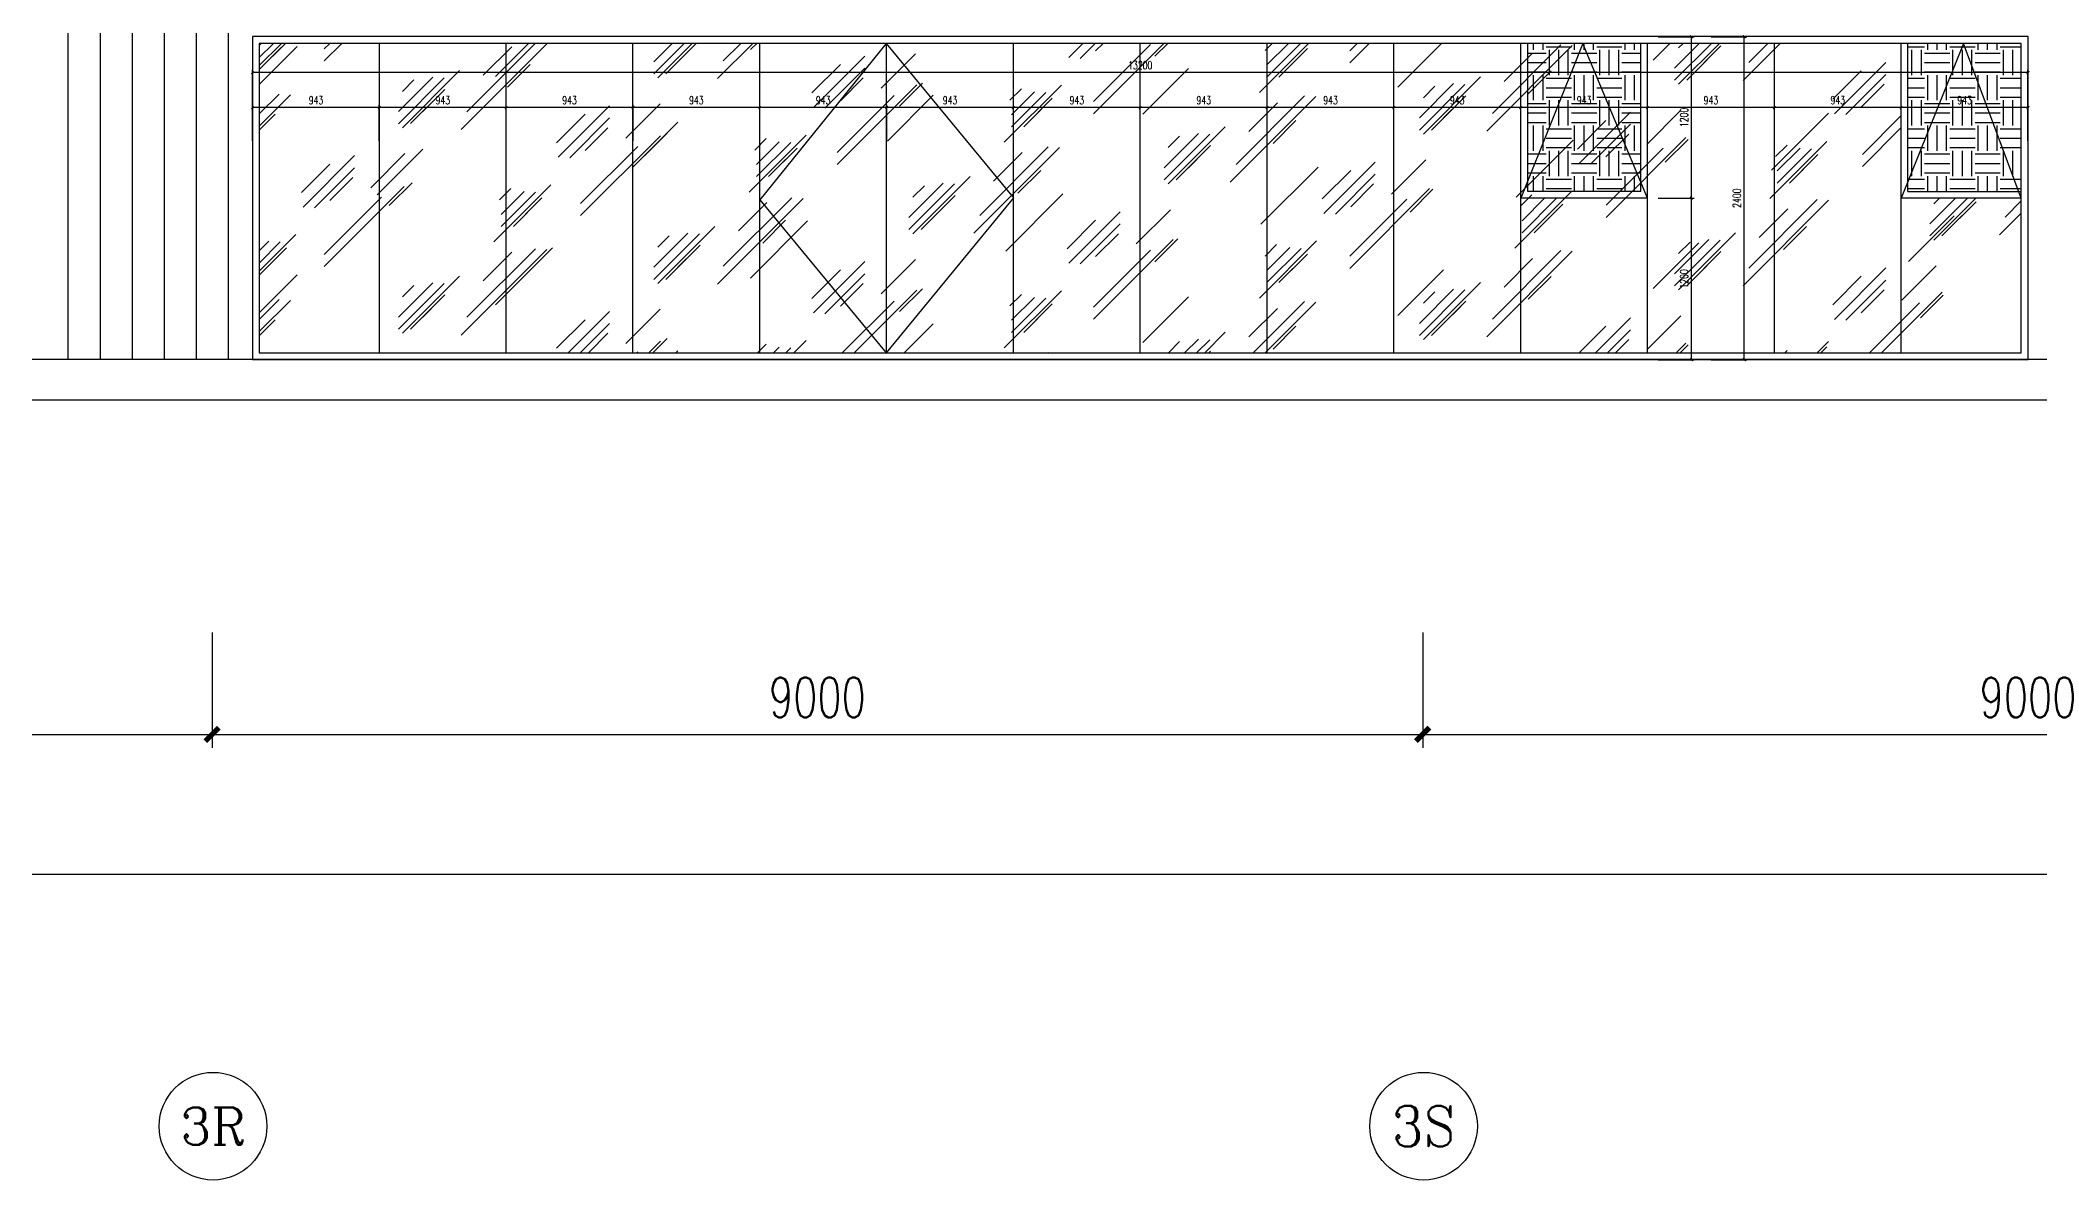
# Model space of a CAD drawing. Extents: x -2377130 to 293730, y -2 to 754590.
# Drawn here: x 117239 to 132101, y 511142 to 519612 of the extents above; entities that cross this region are included whole.
import ezdxf
from ezdxf.enums import TextEntityAlignment as Align

# ---------------------------------------------------------------- set-up
doc = ezdxf.new("R2010")
doc.units = 0
doc.header["$LTSCALE"] = 1000
doc.header["$MEASUREMENT"] = 0
doc.linetypes.add('__DASH', pattern=[0.35, 0.25, -0.1])
doc.linetypes.add('DOTE', pattern=[2.42, 2, -0.2, 0.02, -0.2])
doc.layers.get('Defpoints').update_dxf_attribs({"color": 210})
for name, color, linetype in [('A-AXIS-D', 1, 'Continuous'), ('A-AXIS-DOTE', 14, 'DOTE'), ('A-HATCH-2', 251, 'Continuous'), ('A-LIN-V', 9, 'Continuous'), ('A-WINDOW', 140, 'Continuous'), ('A-门窗表显示尺寸', 160, 'Continuous'), ('AS-WALL', 40, 'Continuous'), ('PUB_TEXT', 7, 'Continuous'), ('SPACE_HATCH', 8, 'Continuous')]:
    doc.layers.add(name, color=color, linetype=linetype)
doc.layers.add('A-WALL-HATCH', color=8, linetype='Continuous', lineweight=13)
doc.styles.add('_TCH_AXIS', font='COMPLEX', dxfattribs={"bigfont": 'GBCBIG'})
doc.styles.add('_TCH_DIM_T3', font='SIMPLEX', dxfattribs={"width": 0.705882, "bigfont": 'GBCBIG'})
doc.styles.add('A-DIM_T3', font='SIMPLEX', dxfattribs={"width": 0.705882, "bigfont": 'GBCBIG'})
doc.dimstyles.new('_TCH_ARCH&&100', dxfattribs={"dimtxt": 297.5, "dimasz": 100, "dimexe": 100, "dimexo": 100, "dimgap": 126.25, "dimtad": 1, "dimdec": 0, "dimzin": 0, "dimdsep": 46, "dimtxsty": '_TCH_DIM_T3', "dimblk": 'ARCHTICK', "dimcen": 0.09, "dimclrt": 7, "dimazin": 2, "dimtfac": 1, "dimtdec": 0, "dimtix": 1, "dimtmove": 2, "dimatfit": 3, "dimfxl": 0, "dimtolj": 1, "dimtzin": 0, "dimarcsym": 0})
doc.dimstyles.new('A-DIM&&20', dxfattribs={"dimtxt": 59.5, "dimasz": 20, "dimexe": 20, "dimexo": 20, "dimgap": 25.25, "dimtad": 1, "dimdec": 0, "dimzin": 0, "dimdsep": 46, "dimtxsty": 'A-DIM_T3', "dimblk": 'ARCHTICK', "dimcen": 0.09, "dimclrt": 7, "dimazin": 2, "dimtfac": 1, "dimtdec": 0, "dimtix": 1, "dimtmove": 2, "dimatfit": 3, "dimfxl": 0, "dimtolj": 1, "dimtzin": 0, "dimarcsym": 0})
pattern_1 = [(0, (0, 0), (187.5, 187.5), [187.5, -187.5]), (0, (0, 70.31), (187.5, 187.5), [187.5, -187.5]), (0, (0, 140.62), (187.5, 187.5), [187.5, -187.5]), (90, (23.44, 164.06), (-187.5, 187.5), [187.5, -187.5]), (90, (93.75, 164.06), (-187.5, 187.5), [187.5, -187.5]), (90, (164.06, 164.06), (-187.5, 187.5), [187.5, -187.5])]

# ---------------------------------------------------------------- blocks, each defined once
blk = doc.blocks.new('_ArchTick')
at = {"color": 0, "linetype": 'ByBlock', "const_width": 0.4}
blk.add_lwpolyline([(-0.5, -0.5), (0.5, 0.5)], dxfattribs=at)
blk = doc.blocks.new('*D1877')
at = {"layer": 'A-AXIS-D', "color": 0, "lineweight": -2}
for p, q in [((-17281, 515211), (-17281, 513313)), ((168419, 515211), (168419, 513313)), ((-17281, 513413), (168419, 513413))]:
    blk.add_line(p, q, dxfattribs=at)
at = {"layer": 'Defpoints', "color": 0}
for p in [(-17281, 515311), (168419, 515311), (168419, 513413)]:
    blk.add_point(p, dxfattribs=at)
at = {"layer": 'A-AXIS-D', "color": 0, "lineweight": -2, "xscale": 100, "yscale": 100, "zscale": 100, "rotation": 180}
blk.add_blockref('_ArchTick', (-17281, 513413), dxfattribs=at)
at = {"layer": 'A-AXIS-D', "color": 0, "lineweight": -2, "xscale": 100, "yscale": 100, "zscale": 100}
blk.add_blockref('_ArchTick', (168419, 513413), dxfattribs=at)
at = {"layer": 'A-AXIS-D', "color": 7, "insert": (75569, 513688), "char_height": 297.5, "attachment_point": 5, "style": '_TCH_DIM_T3'}
blk.add_mtext('\\A1;185700', dxfattribs=at)
blk = doc.blocks.new('*D1872')
at = {"layer": 'A-AXIS-D', "color": 0, "lineweight": -2}
for p, q in [((127519, 515211), (127519, 514353)), ((136519, 515211), (136519, 514353)), ((127519, 514453), (136519, 514453))]:
    blk.add_line(p, q, dxfattribs=at)
at = {"layer": 'Defpoints', "color": 0}
for p in [(127519, 515311), (136519, 515311), (136519, 514453)]:
    blk.add_point(p, dxfattribs=at)
at = {"layer": 'A-AXIS-D', "color": 0, "lineweight": -2, "xscale": 100, "yscale": 100, "zscale": 100, "rotation": 180}
blk.add_blockref('_ArchTick', (127519, 514453), dxfattribs=at)
at = {"layer": 'A-AXIS-D', "color": 0, "lineweight": -2, "xscale": 100, "yscale": 100, "zscale": 100}
blk.add_blockref('_ArchTick', (136519, 514453), dxfattribs=at)
at = {"layer": 'A-AXIS-D', "color": 7, "insert": (132019, 514728), "char_height": 297.5, "attachment_point": 5, "style": '_TCH_DIM_T3'}
blk.add_mtext('\\A1;9000', dxfattribs=at)
blk = doc.blocks.new('*D1871')
at = {"layer": 'A-AXIS-D', "color": 0, "lineweight": -2}
for p, q in [((118519, 515211), (118519, 514353)), ((127519, 515211), (127519, 514353)), ((118519, 514453), (127519, 514453))]:
    blk.add_line(p, q, dxfattribs=at)
at = {"layer": 'Defpoints', "color": 0}
for p in [(118519, 515311), (127519, 515311), (127519, 514453)]:
    blk.add_point(p, dxfattribs=at)
at = {"layer": 'A-AXIS-D', "color": 0, "lineweight": -2, "xscale": 100, "yscale": 100, "zscale": 100, "rotation": 180}
blk.add_blockref('_ArchTick', (118519, 514453), dxfattribs=at)
at = {"layer": 'A-AXIS-D', "color": 0, "lineweight": -2, "xscale": 100, "yscale": 100, "zscale": 100}
blk.add_blockref('_ArchTick', (127519, 514453), dxfattribs=at)
at = {"layer": 'A-AXIS-D', "color": 7, "insert": (123019, 514728), "char_height": 297.5, "attachment_point": 5, "style": '_TCH_DIM_T3'}
blk.add_mtext('\\A1;9000', dxfattribs=at)
blk = doc.blocks.new('*D1870')
at = {"layer": 'A-AXIS-D', "color": 0, "lineweight": -2}
for p, q in [((109519, 515211), (109519, 514353)), ((118519, 515211), (118519, 514353)), ((109519, 514453), (118519, 514453))]:
    blk.add_line(p, q, dxfattribs=at)
at = {"layer": 'Defpoints', "color": 0}
for p in [(109519, 515311), (118519, 515311), (118519, 514453)]:
    blk.add_point(p, dxfattribs=at)
at = {"layer": 'A-AXIS-D', "color": 0, "lineweight": -2, "xscale": 100, "yscale": 100, "zscale": 100, "rotation": 180}
blk.add_blockref('_ArchTick', (109519, 514453), dxfattribs=at)
at = {"layer": 'A-AXIS-D', "color": 0, "lineweight": -2, "xscale": 100, "yscale": 100, "zscale": 100}
blk.add_blockref('_ArchTick', (118519, 514453), dxfattribs=at)
at = {"layer": 'A-AXIS-D', "color": 7, "insert": (114019, 514728), "char_height": 297.5, "attachment_point": 5, "style": '_TCH_DIM_T3'}
blk.add_mtext('\\A1;9000', dxfattribs=at)
blk = doc.blocks.new('*D1716')
at = {"layer": 'A-门窗表显示尺寸', "color": 0, "lineweight": -2}
for p, q in [((118819, 519123), (118819, 519390)), ((132019, 519370), (118819, 519370)), ((132019, 519123), (132019, 519390))]:
    blk.add_line(p, q, dxfattribs=at)
at = {"layer": 'Defpoints', "color": 0}
for p in [(118819, 519370), (118819, 519103), (132019, 519103)]:
    blk.add_point(p, dxfattribs=at)
at = {"layer": 'A-门窗表显示尺寸', "color": 0, "lineweight": -2, "xscale": 20, "yscale": 20, "zscale": 20, "rotation": 180}
blk.add_blockref('_ArchTick', (118819, 519370), dxfattribs=at)
at = {"layer": 'A-门窗表显示尺寸', "color": 0, "lineweight": -2, "xscale": 20, "yscale": 20, "zscale": 20}
blk.add_blockref('_ArchTick', (132019, 519370), dxfattribs=at)
at = {"layer": 'A-门窗表显示尺寸', "color": 7, "insert": (125419, 519425), "char_height": 59.5, "attachment_point": 5, "style": 'A-DIM_T3'}
blk.add_mtext('\\A1;13200', dxfattribs=at)
blk = doc.blocks.new('*D1717')
at = {"layer": 'A-门窗表显示尺寸', "color": 0, "lineweight": -2}
for p, q in [((129663, 519637), (129930, 519637)), ((129910, 517237), (129910, 519637)), ((129663, 517237), (129930, 517237))]:
    blk.add_line(p, q, dxfattribs=at)
at = {"layer": 'Defpoints', "color": 0}
for p in [(129643, 519637), (129910, 519637), (129643, 517237)]:
    blk.add_point(p, dxfattribs=at)
at = {"layer": 'A-门窗表显示尺寸', "color": 0, "lineweight": -2, "xscale": 20, "yscale": 20, "zscale": 20}
for p, rotation in [((129910, 519637), 90), ((129910, 517237), 270)]:
    blk.add_blockref('_ArchTick', p, dxfattribs=dict(at, rotation=rotation))
at = {"layer": 'A-门窗表显示尺寸', "color": 7, "insert": (129855, 518437), "char_height": 59.5, "attachment_point": 5, "rotation": 90, "style": 'A-DIM_T3'}
blk.add_mtext('\\A1;2400', dxfattribs=at)
blk = doc.blocks.new('*D1718')
at = {"layer": 'A-门窗表显示尺寸', "color": 0, "lineweight": -2}
for p, q in [((118819, 518863), (118819, 519130)), ((119762, 518863), (119762, 519130)), ((119762, 519110), (118819, 519110))]:
    blk.add_line(p, q, dxfattribs=at)
at = {"layer": 'Defpoints', "color": 0}
for p in [(118819, 519110), (118819, 518843), (119762, 518843)]:
    blk.add_point(p, dxfattribs=at)
at = {"layer": 'A-门窗表显示尺寸', "color": 0, "lineweight": -2, "xscale": 20, "yscale": 20, "zscale": 20, "rotation": 180}
blk.add_blockref('_ArchTick', (118819, 519110), dxfattribs=at)
at = {"layer": 'A-门窗表显示尺寸', "color": 0, "lineweight": -2, "xscale": 20, "yscale": 20, "zscale": 20}
blk.add_blockref('_ArchTick', (119762, 519110), dxfattribs=at)
at = {"layer": 'A-门窗表显示尺寸', "color": 7, "insert": (119291, 519165), "char_height": 59.5, "attachment_point": 5, "style": 'A-DIM_T3'}
blk.add_mtext('\\A1;943', dxfattribs=at)
blk = doc.blocks.new('*D1719')
at = {"layer": 'A-门窗表显示尺寸', "color": 0, "lineweight": -2}
for p, q in [((119762, 518863), (119762, 519130)), ((120705, 518863), (120705, 519130)), ((120705, 519110), (119762, 519110))]:
    blk.add_line(p, q, dxfattribs=at)
at = {"layer": 'Defpoints', "color": 0}
for p in [(119762, 519110), (119762, 518843), (120705, 518843)]:
    blk.add_point(p, dxfattribs=at)
at = {"layer": 'A-门窗表显示尺寸', "color": 0, "lineweight": -2, "xscale": 20, "yscale": 20, "zscale": 20, "rotation": 180}
blk.add_blockref('_ArchTick', (119762, 519110), dxfattribs=at)
at = {"layer": 'A-门窗表显示尺寸', "color": 0, "lineweight": -2, "xscale": 20, "yscale": 20, "zscale": 20}
blk.add_blockref('_ArchTick', (120705, 519110), dxfattribs=at)
at = {"layer": 'A-门窗表显示尺寸', "color": 7, "insert": (120234, 519165), "char_height": 59.5, "attachment_point": 5, "style": 'A-DIM_T3'}
blk.add_mtext('\\A1;943', dxfattribs=at)
blk = doc.blocks.new('*D1706')
at = {"layer": 'A-门窗表显示尺寸', "color": 0, "lineweight": -2}
for p, q in [((120705, 518863), (120705, 519130)), ((121648, 518863), (121648, 519130)), ((121648, 519110), (120705, 519110))]:
    blk.add_line(p, q, dxfattribs=at)
at = {"layer": 'Defpoints', "color": 0}
for p in [(120705, 519110), (120705, 518843), (121648, 518843)]:
    blk.add_point(p, dxfattribs=at)
at = {"layer": 'A-门窗表显示尺寸', "color": 0, "lineweight": -2, "xscale": 20, "yscale": 20, "zscale": 20, "rotation": 180}
blk.add_blockref('_ArchTick', (120705, 519110), dxfattribs=at)
at = {"layer": 'A-门窗表显示尺寸', "color": 0, "lineweight": -2, "xscale": 20, "yscale": 20, "zscale": 20}
blk.add_blockref('_ArchTick', (121648, 519110), dxfattribs=at)
at = {"layer": 'A-门窗表显示尺寸', "color": 7, "insert": (121176, 519165), "char_height": 59.5, "attachment_point": 5, "style": 'A-DIM_T3'}
blk.add_mtext('\\A1;943', dxfattribs=at)
blk = doc.blocks.new('*D1707')
at = {"layer": 'A-门窗表显示尺寸', "color": 0, "lineweight": -2}
for p, q in [((121648, 518863), (121648, 519130)), ((122591, 518863), (122591, 519130)), ((122591, 519110), (121648, 519110))]:
    blk.add_line(p, q, dxfattribs=at)
at = {"layer": 'Defpoints', "color": 0}
for p in [(121648, 519110), (121648, 518843), (122591, 518843)]:
    blk.add_point(p, dxfattribs=at)
at = {"layer": 'A-门窗表显示尺寸', "color": 0, "lineweight": -2, "xscale": 20, "yscale": 20, "zscale": 20, "rotation": 180}
blk.add_blockref('_ArchTick', (121648, 519110), dxfattribs=at)
at = {"layer": 'A-门窗表显示尺寸', "color": 0, "lineweight": -2, "xscale": 20, "yscale": 20, "zscale": 20}
blk.add_blockref('_ArchTick', (122591, 519110), dxfattribs=at)
at = {"layer": 'A-门窗表显示尺寸', "color": 7, "insert": (122119, 519165), "char_height": 59.5, "attachment_point": 5, "style": 'A-DIM_T3'}
blk.add_mtext('\\A1;943', dxfattribs=at)
blk = doc.blocks.new('*D1708')
at = {"layer": 'A-门窗表显示尺寸', "color": 0, "lineweight": -2}
for p, q in [((122591, 518863), (122591, 519130)), ((123534, 518863), (123534, 519130)), ((123534, 519110), (122591, 519110))]:
    blk.add_line(p, q, dxfattribs=at)
at = {"layer": 'Defpoints', "color": 0}
for p in [(122591, 519110), (122591, 518843), (123534, 518843)]:
    blk.add_point(p, dxfattribs=at)
at = {"layer": 'A-门窗表显示尺寸', "color": 0, "lineweight": -2, "xscale": 20, "yscale": 20, "zscale": 20, "rotation": 180}
blk.add_blockref('_ArchTick', (122591, 519110), dxfattribs=at)
at = {"layer": 'A-门窗表显示尺寸', "color": 0, "lineweight": -2, "xscale": 20, "yscale": 20, "zscale": 20}
blk.add_blockref('_ArchTick', (123534, 519110), dxfattribs=at)
at = {"layer": 'A-门窗表显示尺寸', "color": 7, "insert": (123062, 519165), "char_height": 59.5, "attachment_point": 5, "style": 'A-DIM_T3'}
blk.add_mtext('\\A1;943', dxfattribs=at)
blk = doc.blocks.new('*D1709')
at = {"layer": 'A-门窗表显示尺寸', "color": 0, "lineweight": -2}
for p, q in [((123534, 518863), (123534, 519130)), ((124476, 518863), (124476, 519130)), ((124476, 519110), (123534, 519110))]:
    blk.add_line(p, q, dxfattribs=at)
at = {"layer": 'Defpoints', "color": 0}
for p in [(123534, 519110), (123534, 518843), (124476, 518843)]:
    blk.add_point(p, dxfattribs=at)
at = {"layer": 'A-门窗表显示尺寸', "color": 0, "lineweight": -2, "xscale": 20, "yscale": 20, "zscale": 20, "rotation": 180}
blk.add_blockref('_ArchTick', (123534, 519110), dxfattribs=at)
at = {"layer": 'A-门窗表显示尺寸', "color": 0, "lineweight": -2, "xscale": 20, "yscale": 20, "zscale": 20}
blk.add_blockref('_ArchTick', (124476, 519110), dxfattribs=at)
at = {"layer": 'A-门窗表显示尺寸', "color": 7, "insert": (124005, 519165), "char_height": 59.5, "attachment_point": 5, "style": 'A-DIM_T3'}
blk.add_mtext('\\A1;943', dxfattribs=at)
blk = doc.blocks.new('*D1710')
at = {"layer": 'A-门窗表显示尺寸', "color": 0, "lineweight": -2}
for p, q in [((124476, 518863), (124476, 519130)), ((125419, 518863), (125419, 519130)), ((125419, 519110), (124476, 519110))]:
    blk.add_line(p, q, dxfattribs=at)
at = {"layer": 'Defpoints', "color": 0}
for p in [(124476, 519110), (124476, 518843), (125419, 518843)]:
    blk.add_point(p, dxfattribs=at)
at = {"layer": 'A-门窗表显示尺寸', "color": 0, "lineweight": -2, "xscale": 20, "yscale": 20, "zscale": 20, "rotation": 180}
blk.add_blockref('_ArchTick', (124476, 519110), dxfattribs=at)
at = {"layer": 'A-门窗表显示尺寸', "color": 0, "lineweight": -2, "xscale": 20, "yscale": 20, "zscale": 20}
blk.add_blockref('_ArchTick', (125419, 519110), dxfattribs=at)
at = {"layer": 'A-门窗表显示尺寸', "color": 7, "insert": (124948, 519165), "char_height": 59.5, "attachment_point": 5, "style": 'A-DIM_T3'}
blk.add_mtext('\\A1;943', dxfattribs=at)
blk = doc.blocks.new('*D1711')
at = {"layer": 'A-门窗表显示尺寸', "color": 0, "lineweight": -2}
for p, q in [((125419, 518863), (125419, 519130)), ((126362, 518863), (126362, 519130)), ((126362, 519110), (125419, 519110))]:
    blk.add_line(p, q, dxfattribs=at)
at = {"layer": 'Defpoints', "color": 0}
for p in [(125419, 519110), (125419, 518843), (126362, 518843)]:
    blk.add_point(p, dxfattribs=at)
at = {"layer": 'A-门窗表显示尺寸', "color": 0, "lineweight": -2, "xscale": 20, "yscale": 20, "zscale": 20, "rotation": 180}
blk.add_blockref('_ArchTick', (125419, 519110), dxfattribs=at)
at = {"layer": 'A-门窗表显示尺寸', "color": 0, "lineweight": -2, "xscale": 20, "yscale": 20, "zscale": 20}
blk.add_blockref('_ArchTick', (126362, 519110), dxfattribs=at)
at = {"layer": 'A-门窗表显示尺寸', "color": 7, "insert": (125891, 519165), "char_height": 59.5, "attachment_point": 5, "style": 'A-DIM_T3'}
blk.add_mtext('\\A1;943', dxfattribs=at)
blk = doc.blocks.new('*D1712')
at = {"layer": 'A-门窗表显示尺寸', "color": 0, "lineweight": -2}
for p, q in [((126362, 518863), (126362, 519130)), ((127305, 518863), (127305, 519130)), ((127305, 519110), (126362, 519110))]:
    blk.add_line(p, q, dxfattribs=at)
at = {"layer": 'Defpoints', "color": 0}
for p in [(126362, 519110), (126362, 518843), (127305, 518843)]:
    blk.add_point(p, dxfattribs=at)
at = {"layer": 'A-门窗表显示尺寸', "color": 0, "lineweight": -2, "xscale": 20, "yscale": 20, "zscale": 20, "rotation": 180}
blk.add_blockref('_ArchTick', (126362, 519110), dxfattribs=at)
at = {"layer": 'A-门窗表显示尺寸', "color": 0, "lineweight": -2, "xscale": 20, "yscale": 20, "zscale": 20}
blk.add_blockref('_ArchTick', (127305, 519110), dxfattribs=at)
at = {"layer": 'A-门窗表显示尺寸', "color": 7, "insert": (126834, 519165), "char_height": 59.5, "attachment_point": 5, "style": 'A-DIM_T3'}
blk.add_mtext('\\A1;943', dxfattribs=at)
blk = doc.blocks.new('*D1713')
at = {"layer": 'A-门窗表显示尺寸', "color": 0, "lineweight": -2}
for p, q in [((127305, 518863), (127305, 519130)), ((128248, 518863), (128248, 519130)), ((128248, 519110), (127305, 519110))]:
    blk.add_line(p, q, dxfattribs=at)
at = {"layer": 'Defpoints', "color": 0}
for p in [(127305, 519110), (127305, 518843), (128248, 518843)]:
    blk.add_point(p, dxfattribs=at)
at = {"layer": 'A-门窗表显示尺寸', "color": 0, "lineweight": -2, "xscale": 20, "yscale": 20, "zscale": 20, "rotation": 180}
blk.add_blockref('_ArchTick', (127305, 519110), dxfattribs=at)
at = {"layer": 'A-门窗表显示尺寸', "color": 0, "lineweight": -2, "xscale": 20, "yscale": 20, "zscale": 20}
blk.add_blockref('_ArchTick', (128248, 519110), dxfattribs=at)
at = {"layer": 'A-门窗表显示尺寸', "color": 7, "insert": (127776, 519165), "char_height": 59.5, "attachment_point": 5, "style": 'A-DIM_T3'}
blk.add_mtext('\\A1;943', dxfattribs=at)
blk = doc.blocks.new('*D1714')
at = {"layer": 'A-门窗表显示尺寸', "color": 0, "lineweight": -2}
for p, q in [((128248, 518863), (128248, 519130)), ((129191, 518863), (129191, 519130)), ((129191, 519110), (128248, 519110))]:
    blk.add_line(p, q, dxfattribs=at)
at = {"layer": 'Defpoints', "color": 0}
for p in [(128248, 519110), (128248, 518843), (129191, 518843)]:
    blk.add_point(p, dxfattribs=at)
at = {"layer": 'A-门窗表显示尺寸', "color": 0, "lineweight": -2, "xscale": 20, "yscale": 20, "zscale": 20, "rotation": 180}
blk.add_blockref('_ArchTick', (128248, 519110), dxfattribs=at)
at = {"layer": 'A-门窗表显示尺寸', "color": 0, "lineweight": -2, "xscale": 20, "yscale": 20, "zscale": 20}
blk.add_blockref('_ArchTick', (129191, 519110), dxfattribs=at)
at = {"layer": 'A-门窗表显示尺寸', "color": 7, "insert": (128719, 519165), "char_height": 59.5, "attachment_point": 5, "style": 'A-DIM_T3'}
blk.add_mtext('\\A1;943', dxfattribs=at)
blk = doc.blocks.new('*D1715')
at = {"layer": 'A-门窗表显示尺寸', "color": 0, "lineweight": -2}
for p, q in [((129191, 518863), (129191, 519130)), ((130134, 518863), (130134, 519130)), ((130134, 519110), (129191, 519110))]:
    blk.add_line(p, q, dxfattribs=at)
at = {"layer": 'Defpoints', "color": 0}
for p in [(129191, 519110), (129191, 518843), (130134, 518843)]:
    blk.add_point(p, dxfattribs=at)
at = {"layer": 'A-门窗表显示尺寸', "color": 0, "lineweight": -2, "xscale": 20, "yscale": 20, "zscale": 20, "rotation": 180}
blk.add_blockref('_ArchTick', (129191, 519110), dxfattribs=at)
at = {"layer": 'A-门窗表显示尺寸', "color": 0, "lineweight": -2, "xscale": 20, "yscale": 20, "zscale": 20}
blk.add_blockref('_ArchTick', (130134, 519110), dxfattribs=at)
at = {"layer": 'A-门窗表显示尺寸', "color": 7, "insert": (129662, 519165), "char_height": 59.5, "attachment_point": 5, "style": 'A-DIM_T3'}
blk.add_mtext('\\A1;943', dxfattribs=at)
blk = doc.blocks.new('*D1702')
at = {"layer": 'A-门窗表显示尺寸', "color": 0, "lineweight": -2}
for p, q in [((130134, 518863), (130134, 519130)), ((131076, 518863), (131076, 519130)), ((131076, 519110), (130134, 519110))]:
    blk.add_line(p, q, dxfattribs=at)
at = {"layer": 'Defpoints', "color": 0}
for p in [(130134, 519110), (130134, 518843), (131076, 518843)]:
    blk.add_point(p, dxfattribs=at)
at = {"layer": 'A-门窗表显示尺寸', "color": 0, "lineweight": -2, "xscale": 20, "yscale": 20, "zscale": 20, "rotation": 180}
blk.add_blockref('_ArchTick', (130134, 519110), dxfattribs=at)
at = {"layer": 'A-门窗表显示尺寸', "color": 0, "lineweight": -2, "xscale": 20, "yscale": 20, "zscale": 20}
blk.add_blockref('_ArchTick', (131076, 519110), dxfattribs=at)
at = {"layer": 'A-门窗表显示尺寸', "color": 7, "insert": (130605, 519165), "char_height": 59.5, "attachment_point": 5, "style": 'A-DIM_T3'}
blk.add_mtext('\\A1;943', dxfattribs=at)
blk = doc.blocks.new('*D1703')
at = {"layer": 'A-门窗表显示尺寸', "color": 0, "lineweight": -2}
for p, q in [((131076, 518863), (131076, 519130)), ((132019, 518863), (132019, 519130)), ((132019, 519110), (131076, 519110))]:
    blk.add_line(p, q, dxfattribs=at)
at = {"layer": 'Defpoints', "color": 0}
for p in [(131076, 519110), (131076, 518843), (132019, 518843)]:
    blk.add_point(p, dxfattribs=at)
at = {"layer": 'A-门窗表显示尺寸', "color": 0, "lineweight": -2, "xscale": 20, "yscale": 20, "zscale": 20, "rotation": 180}
blk.add_blockref('_ArchTick', (131076, 519110), dxfattribs=at)
at = {"layer": 'A-门窗表显示尺寸', "color": 0, "lineweight": -2, "xscale": 20, "yscale": 20, "zscale": 20}
blk.add_blockref('_ArchTick', (132019, 519110), dxfattribs=at)
at = {"layer": 'A-门窗表显示尺寸', "color": 7, "insert": (131548, 519165), "char_height": 59.5, "attachment_point": 5, "style": 'A-DIM_T3'}
blk.add_mtext('\\A1;943', dxfattribs=at)
blk = doc.blocks.new('*D1704')
at = {"layer": 'A-门窗表显示尺寸', "color": 0, "lineweight": -2}
for p, q in [((129269, 518437), (129537, 518437)), ((129517, 517237), (129517, 518437)), ((129269, 517237), (129537, 517237))]:
    blk.add_line(p, q, dxfattribs=at)
at = {"layer": 'Defpoints', "color": 0}
for p in [(129249, 518437), (129517, 518437), (129249, 517237)]:
    blk.add_point(p, dxfattribs=at)
at = {"layer": 'A-门窗表显示尺寸', "color": 0, "lineweight": -2, "xscale": 20, "yscale": 20, "zscale": 20}
for p, rotation in [((129517, 518437), 90), ((129517, 517237), 270)]:
    blk.add_blockref('_ArchTick', p, dxfattribs=dict(at, rotation=rotation))
at = {"layer": 'A-门窗表显示尺寸', "color": 7, "insert": (129462, 517837), "char_height": 59.5, "attachment_point": 5, "rotation": 90, "style": 'A-DIM_T3'}
blk.add_mtext('\\A1;1200', dxfattribs=at)
blk = doc.blocks.new('*D1705')
at = {"layer": 'A-门窗表显示尺寸', "color": 0, "lineweight": -2}
for p, q in [((129269, 519637), (129537, 519637)), ((129517, 518437), (129517, 519637)), ((129269, 518437), (129537, 518437))]:
    blk.add_line(p, q, dxfattribs=at)
at = {"layer": 'Defpoints', "color": 0}
for p in [(129249, 519637), (129517, 519637), (129249, 518437)]:
    blk.add_point(p, dxfattribs=at)
at = {"layer": 'A-门窗表显示尺寸', "color": 0, "lineweight": -2, "xscale": 20, "yscale": 20, "zscale": 20}
for p, rotation in [((129517, 519637), 90), ((129517, 518437), 270)]:
    blk.add_blockref('_ArchTick', p, dxfattribs=dict(at, rotation=rotation))
at = {"layer": 'A-门窗表显示尺寸', "color": 7, "insert": (129462, 519037), "char_height": 59.5, "attachment_point": 5, "rotation": 90, "style": 'A-DIM_T3'}
blk.add_mtext('\\A1;1200', dxfattribs=at)

msp = doc.modelspace()

# ---------------------------------------------------------------- hatches: boundary and pattern name
at = {"layer": 'A-WALL-HATCH'}
h = msp.add_hatch(dxfattribs=at)
h.set_pattern_fill('玻璃2', color=8, scale=100, angle=180)
h.set_pattern_definition([(45, (1649211.1, 60), (0, 1527.35065), [600, -360, 600, -360, 240, -523.28157]), (45, (1649181.1, 90), (0, 1527.35065), [480, -600, 360, -360, 420, -463.28157]), (45, (1649181.1, 180), (0, 1527.35065), [360, -720, 240, -360, 540, -463.28157]), (45, (1649271.1, 90), (0, 1527.35065), [360, -720, 300, -1303.2815]), (45, (1649361.1, 180), (0, 1527.35065), [180, -900, 120, -1483.2815]), (45, (1649211.1, 330), (0, 1527.35065), [120, -900, 120, -480, 300, -763.28157]), (45, (1649751.1, 240), (0, 1527.35065), [600, -900, 720, -475.2816]), (45, (1649751.1, 150), (0, 1527.35065), [840, -600, 900, -355.2816]), (45, (1649901.1, 270), (0, -1697.0563), [600, -840, 480, -763.2816]), (45, (1649811.1, 450), (0, 1527.35065), [300, -1200, 360, -823.2816]), (45, (1649991.1, 360), (0, 1527.35065), [240, -1200, 240, -1003.2815])])
h.paths.add_polyline_path([(118869.3, 517287.5), (131969.3, 517287.5), (131969.3, 518437.5), (131076.5, 518437.5), (131076.5, 519587.5), (118869.3, 519587.5)])
at = {"layer": 'SPACE_HATCH'}
h = msp.add_hatch(dxfattribs=at)
h.set_pattern_fill('土壤', color=8, scale=50, style=0)
h.set_pattern_definition(pattern_1)
h.paths.add_polyline_path([(128300.8, 518487.5), (129140.8, 518487.5), (129140.8, 519587.5), (128300.8, 519587.5)])
h = msp.add_hatch(dxfattribs=at)
h.set_pattern_fill('土壤', color=8, scale=50, style=0)
h.set_pattern_definition(pattern_1)
h.paths.add_polyline_path([(131969.3, 518487.5), (131129.3, 518487.5), (131129.3, 519587.5), (131969.3, 519587.5)])

# ---------------------------------------------------------------- linework, layer by layer
at = {"layer": 'A-AXIS-D', "color": 8}
for centre in [(118525.6, 511541.7), (127525.6, 511541.7)]:
    msp.add_circle(centre, 400, dxfattribs=at)
at = {"layer": 'A-AXIS-DOTE', "color": 8, "linetype": '__DASH', "ltscale": 2}
msp.add_line((176167.5, 517237.5), (-23524.5, 517237.5), dxfattribs=at)
at = {"layer": 'A-HATCH-2', "color": 8, "linetype": 'Continuous'}
for p, q in [((117449.9, 517237.5), (117449.9, 535687.5)), ((117688, 517237.5), (117688, 535687.5)), ((117926.2, 517237.5), (117926.2, 535687.5)), ((118164.3, 517237.5), (118164.3, 535687.5)), ((118402.4, 517237.5), (118402.4, 535687.5)), ((118640.5, 517237.5), (118640.5, 535687.5))]:
    msp.add_line(p, q, dxfattribs=at)
at = {"layer": 'A-LIN-V', "color": 8}
msp.add_line((168419.3, 517237.5), (-17280.7, 517237.5), dxfattribs=at)
at = {"layer": 'A-WINDOW', "color": 8}
for p, q in [((119762.2, 517287.5), (119762.2, 519587.5)), ((120705, 517287.5), (120705, 519587.5)), ((121647.9, 517287.5), (121647.9, 519587.5)), ((122590.8, 517287.5), (122590.8, 519587.5)), ((123533.6, 517287.5), (123533.6, 519587.5)), ((124476.5, 517287.5), (124476.5, 519587.5)), ((125419.3, 517287.5), (125419.3, 519587.5)), ((126362.2, 517287.5), (126362.2, 519587.5)), ((127305, 517287.5), (127305, 519587.5)), ((128247.9, 517287.5), (128247.9, 519587.5)), ((128300.8, 518487.5), (128300.8, 519587.5)), ((129140.8, 518487.5), (129140.8, 519587.5)), ((129190.8, 517287.5), (129190.8, 519587.5)), ((130133.6, 517287.5), (130133.6, 519587.5)), ((131076.5, 517287.5), (131076.5, 519587.5)), ((131126.5, 518487.5), (131126.5, 519587.5)), ((129193.6, 518437.5), (128247.9, 518437.5)), ((129189.3, 518437.5), (128247.9, 518437.5)), ((129140.8, 518487.5), (128300.8, 518487.5)), ((131969.3, 518437.5), (131076.5, 518437.5)), ((131126.5, 518487.5), (131969.3, 518487.5))]:
    msp.add_line(p, q, dxfattribs=at)
for points in [[(118819.3, 517237.5), (132019.3, 517237.5), (132019.3, 519637.5), (118819.3, 519637.5)], [(118869.3, 517287.5), (131969.3, 517287.5), (131969.3, 519587.5), (118869.3, 519587.5)]]:
    msp.add_lwpolyline(points, close=True, dxfattribs=at)
for points in [[(123529.3, 519587.5), (122590.8, 518423.6), (123529.3, 517287.5)], [(123529.3, 519587.5), (124476.5, 518440.9), (123529.3, 517287.5)], [(129189.3, 518437.5), (128708.7, 519587.5), (128247.9, 518437.5)], [(131969.3, 518437.5), (131538.7, 519587.5), (131076.5, 518437.5)]]:
    msp.add_lwpolyline(points, dxfattribs=at)
at = {"layer": 'AS-WALL', "color": 8}
msp.add_line((176167.5, 516937.5), (-23524.5, 516937.5), dxfattribs=at)

# ---------------------------------------------------------------- texts
at = {"layer": 'PUB_TEXT', "color": 8, "style": '_TCH_AXIS'}
for s, height, p, p2 in [('3R', 276.42, (118282.1, 511403.5), (118769.1, 511403.5)), ('3S', 300.65, (127289.4, 511391.4), (127761.8, 511391.4))]:
    msp.add_text(s, height=height, dxfattribs=at).set_placement(p, p2, align=Align.FIT)

# ---------------------------------------------------------------- dimensions: what is measured, and where the dimension line sits
at = {"layer": 'A-AXIS-D', "color": 8}
for base, p1, p2, picture, middle in [((168419.3, 513413.4), (-17280.7, 515311.4), (168419.3, 515311.4), '*D1877', (75569.3, 513688.4)), ((118519.3, 514453.4), (109519.3, 515311.4), (118519.3, 515311.4), '*D1870', (114019.3, 514728.4)), ((127519.3, 514453.4), (118519.3, 515311.4), (127519.3, 515311.4), '*D1871', (123019.3, 514728.4)), ((136519.3, 514453.4), (127519.3, 515311.4), (136519.3, 515311.4), '*D1872', (132019.3, 514728.4))]:
    dim = msp.add_linear_dim(base=base, p1=p1, p2=p2, angle=0, dimstyle='_TCH_ARCH&&100', override={"dimgap": 0}, dxfattribs=at)
    dim.commit()
    dim.dimension.update_dxf_attribs({"geometry": picture, "text_midpoint": middle, "dimtype": 161})
at = {"layer": 'A-门窗表显示尺寸', "color": 8}
for p1, p2, picture, middle in [((129249.3, 518437.5), (129249.3, 519637.5), '*D1705', (129461.8, 519037.5)), ((129643, 517237.5), (129643, 519637.5), '*D1717', (129855.4, 518437.5)), ((132019.3, 519102.5), (118819.3, 519102.5), '*D1716', (125419.3, 519425)), ((119762.2, 518842.5), (118819.3, 518842.5), '*D1718', (119290.8, 519165)), ((120705, 518842.5), (119762.2, 518842.5), '*D1719', (120233.6, 519165)), ((121647.9, 518842.5), (120705, 518842.5), '*D1706', (121176.5, 519165)), ((122590.8, 518842.5), (121647.9, 518842.5), '*D1707', (122119.3, 519165)), ((123533.6, 518842.5), (122590.8, 518842.5), '*D1708', (123062.2, 519165)), ((124476.5, 518842.5), (123533.6, 518842.5), '*D1709', (124005, 519165)), ((125419.3, 518842.5), (124476.5, 518842.5), '*D1710', (124947.9, 519165)), ((126362.2, 518842.5), (125419.3, 518842.5), '*D1711', (125890.8, 519165)), ((127305, 518842.5), (126362.2, 518842.5), '*D1712', (126833.6, 519165)), ((128247.9, 518842.5), (127305, 518842.5), '*D1713', (127776.5, 519165)), ((129190.8, 518842.5), (128247.9, 518842.5), '*D1714', (128719.3, 519165)), ((130133.6, 518842.5), (129190.8, 518842.5), '*D1715', (129662.2, 519165)), ((131076.5, 518842.5), (130133.6, 518842.5), '*D1702', (130605, 519165)), ((132019.3, 518842.5), (131076.5, 518842.5), '*D1703', (131547.9, 519165)), ((129249.3, 517237.5), (129249.3, 518437.5), '*D1704', (129461.8, 517837.5))]:
    dim = msp.add_aligned_dim(p1=p1, p2=p2, distance=-267.5, dimstyle='A-DIM&&20', dxfattribs=at)
    dim.commit()
    dim.dimension.update_dxf_attribs({"geometry": picture, "text_midpoint": middle})

doc.saveas('drawing.dxf')
